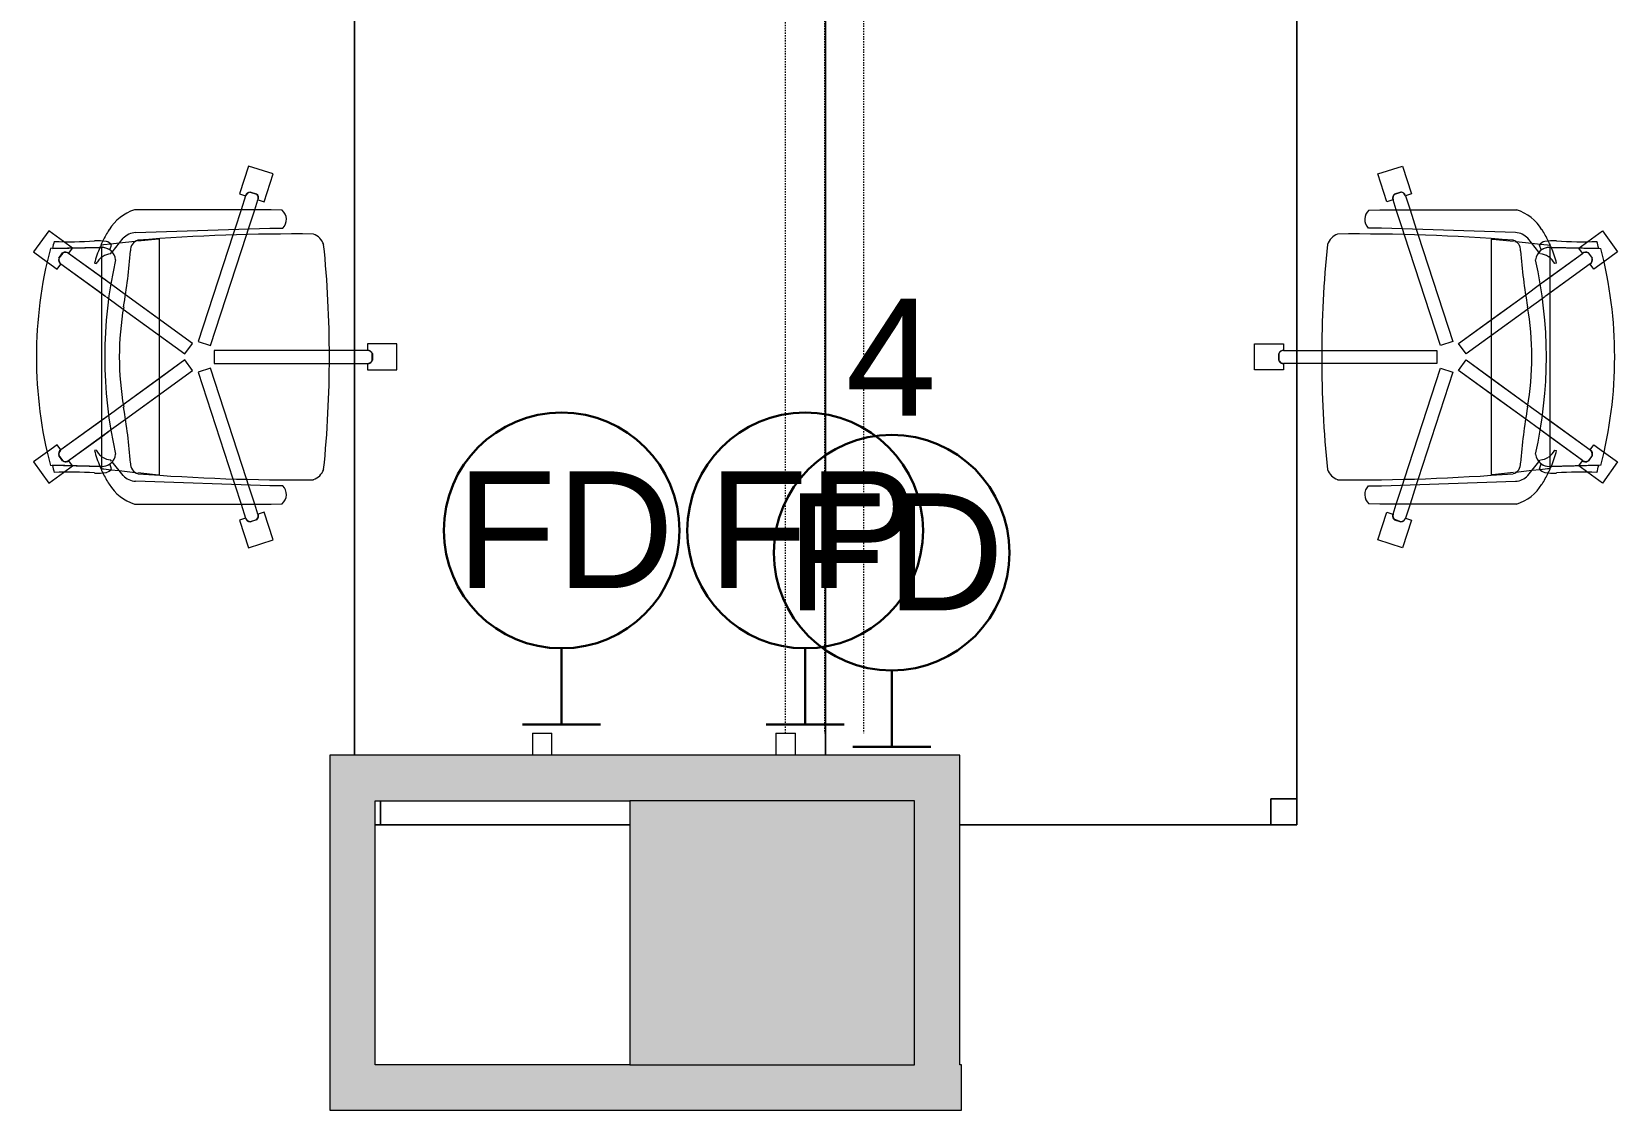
# Model space of a CAD drawing. Header units: inches. Extents: x 385 to 2249, y -1773 to -36.
# Drawn here: x 613.5 to 735.6, y -829.6 to -746.6 of the extents above; entities that cross this region are included whole.
import ezdxf

# ---------------------------------------------------------------- set-up
doc = ezdxf.new("R2010")
doc.units = ezdxf.units.IN
doc.header["$MEASUREMENT"] = 0
doc.linetypes.add('Dash 1_32_', pattern=[0.0625, 0.03125, -0.03125])
for name, color, linetype, lineweight in [('A-ANNO-NOTE', 131, 'Continuous', 30), ('A-DETL', 90, 'Continuous', 9), ('A-WALL', 113, 'Continuous', 13), ('A-WALL-PATT', 111, 'Continuous', 13), ('E-ELEC-FIXT', 91, 'Continuous', 9), ('I-FURN', 30, 'Continuous', 9), ('I-WALL', 2, 'Continuous', 13)]:
    doc.layers.add(name, color=color, linetype=linetype, lineweight=lineweight)
doc.styles.add('Swis721 Lt BT', font='swissl.ttf', dxfattribs={"height": 9})

# ---------------------------------------------------------------- blocks, each defined once
blk = doc.blocks.new('Rectangular Table - Rectangular Table-V40-Level 6 POWER _ SIGNAL')
at = {"layer": 'I-FURN'}
for p, q in [((36, 18.13), (-30.65, 18.13)), ((-30.65, 18.13), (36, 18.13)), ((34, 18.13), (34, 16.13)), ((36, 18.13), (34, 18.13)), ((34, 18.13), (36, 18.13)), ((34, 16.13), (34, 18.13)), ((36, 16.13), (36, 18.13)), ((36, 18.13), (36, 16.13)), ((36, -18.13), (36, 18.13)), ((36, 18.13), (36, -18.13)), ((34, 16.13), (36, 16.13)), ((36, 16.13), (34, 16.13)), ((-36, 7.79), (-36, -18.13)), ((-36, -18.13), (-36, 7.79)), ((-34, -16.13), (-36, -16.13)), ((-36, -16.13), (-36, -18.13)), ((-36, -18.13), (-36, -16.13)), ((-36, -16.13), (-34, -16.13)), ((-34, -18.13), (-34, -16.13)), ((-34, -16.13), (-34, -18.13)), ((36, -16.13), (34, -16.13)), ((34, -16.13), (34, -18.13)), ((34, -18.13), (34, -16.13)), ((34, -16.13), (36, -16.13)), ((36, -18.13), (36, -16.13)), ((36, -16.13), (36, -18.13)), ((-36, -18.13), (-34, -18.13)), ((-34, -18.13), (-36, -18.13)), ((-36, -18.13), (36, -18.13)), ((36, -18.13), (-36, -18.13)), ((34, -18.13), (36, -18.13)), ((36, -18.13), (34, -18.13))]:
    blk.add_line(p, q, dxfattribs=at)
blk = doc.blocks.new('F-Haworth_Chair_X99-Seminar - X99 Advanced Seminar Chair-V41-Level 6 POWER _ SIGNAL')
at = {"layer": 'I-FURN'}
for p, q in [((-1, 15.13), (1, 15.13)), ((-1, 12.88), (-1, 15.13)), ((-1, 15.13), (1, 15.13)), ((-1, 12.88), (-1, 15.13)), ((1, 15.13), (1, 12.88)), ((1, 15.13), (1, 12.88)), ((-0.52, 12.88), (-1, 12.88)), ((-0.52, 12.88), (-1, 12.88)), ((-0.5, 11.87), (-0.5, 12.88)), ((-0.5, 11.87), (-0.5, 12.88)), ((0.26, 13.26), (-0.26, 13.26)), ((0.26, 13.26), (-0.26, 13.26)), ((-0.25, 13.25), (0.25, 13.25)), ((-0.25, 13.25), (0.25, 13.25)), ((0.5, 12.88), (0.5, 11.87)), ((0.5, 12.88), (0.5, 11.87)), ((1, 12.88), (0.52, 12.88)), ((1, 12.88), (0.52, 12.88)), ((-0.5, 9.91), (-0.5, 11.87)), ((-0.5, 9.91), (-0.5, 11.87)), ((0.5, 11.87), (0.5, 9.91)), ((0.5, 11.87), (0.5, 9.91)), ((-0.5, 1.08), (-0.5, 9.91)), ((-0.5, 1.08), (-0.5, 9.91)), ((0.5, 9.91), (0.5, 1.08)), ((0.5, 9.91), (0.5, 1.08)), ((-11.32, 5.48), (-11.3, 6.32)), ((-9.92, 6.36), (-9.92, 5.36)), ((9.92, 5.36), (9.92, 6.36)), ((11.3, 6.32), (11.32, 5.48)), ((-14.69, 3.72), (-14.08, 5.62)), ((-14.69, 3.72), (-14.08, 5.62)), ((-14.08, 5.62), (-11.94, 4.93)), ((-14.08, 5.62), (-11.94, 4.93)), ((-11.94, 4.93), (-12.09, 4.47)), ((-11.94, 4.93), (-12.09, 4.47)), ((-11.32, -5.06), (-11.32, 5.48)), ((-9.92, 5.36), (-9.57, -4.97)), ((9.57, -4.97), (9.92, 5.36)), ((11.32, 5.48), (11.32, -5.06)), ((11.94, 4.93), (14.08, 5.62)), ((11.94, 4.93), (14.08, 5.62)), ((12.09, 4.47), (11.94, 4.93)), ((12.09, 4.47), (11.94, 4.93)), ((14.08, 5.62), (14.69, 3.72)), ((14.08, 5.62), (14.69, 3.72)), ((-12.55, 3.03), (-14.69, 3.72)), ((-12.55, 3.03), (-14.69, 3.72)), ((-12.53, 4.34), (-12.69, 3.85)), ((-12.53, 4.34), (-12.69, 3.85)), ((-12.68, 3.86), (-12.52, 4.33)), ((-12.68, 3.86), (-12.52, 4.33)), ((-12.09, 4.45), (-11.32, 4.21)), ((-12.09, 4.45), (-11.32, 4.21)), ((-11.32, 4.21), (-9.86, 3.73)), ((-11.32, 4.21), (-9.86, 3.73)), ((-9.86, 3.73), (-9.38, 3.57)), ((-9.86, 3.73), (-9.38, 3.57)), ((9.38, 3.57), (9.86, 3.73)), ((9.38, 3.57), (9.86, 3.73)), ((9.86, 3.73), (11.32, 4.21)), ((9.86, 3.73), (11.32, 4.21)), ((11.32, 4.21), (12.09, 4.45)), ((11.32, 4.21), (12.09, 4.45)), ((12.52, 4.33), (12.68, 3.86)), ((12.52, 4.33), (12.68, 3.86)), ((12.69, 3.85), (12.53, 4.34)), ((12.69, 3.85), (12.53, 4.34)), ((14.69, 3.72), (12.55, 3.03)), ((14.69, 3.72), (12.55, 3.03)), ((-12.4, 3.49), (-12.55, 3.03)), ((-12.4, 3.49), (-12.55, 3.03)), ((-11.32, 3.15), (-12.4, 3.5)), ((-11.32, 3.15), (-12.4, 3.5)), ((-9.83, 2.67), (-11.32, 3.15)), ((-9.83, 2.67), (-11.32, 3.15)), ((-9.37, 2.52), (-9.83, 2.67)), ((-9.37, 2.52), (-9.83, 2.67)), ((-9.38, 3.57), (-0.87, 0.81)), ((-9.38, 3.57), (-0.87, 0.81)), ((-1.18, -0.14), (-9.37, 2.52)), ((-1.18, -0.14), (-9.37, 2.52)), ((0.87, 0.81), (9.38, 3.57)), ((0.87, 0.81), (9.38, 3.57)), ((9.37, 2.52), (1.18, -0.14)), ((9.37, 2.52), (1.18, -0.14)), ((9.83, 2.67), (9.37, 2.52)), ((9.83, 2.67), (9.37, 2.52)), ((11.32, 3.15), (9.83, 2.67)), ((11.32, 3.15), (9.83, 2.67)), ((12.4, 3.5), (11.32, 3.15)), ((12.4, 3.5), (11.32, 3.15)), ((12.55, 3.03), (12.4, 3.49)), ((12.55, 3.03), (12.4, 3.49)), ((-0.87, 0.81), (-1.18, -0.14)), ((-0.87, 0.81), (-1.18, -0.14)), ((0.5, 1.08), (-0.5, 1.08)), ((0.5, 1.08), (-0.5, 1.08)), ((1.18, -0.14), (0.87, 0.81)), ((1.18, -0.14), (0.87, 0.81)), ((-4.79, -5.75), (-1.04, -0.58)), ((-0.23, -1.17), (-3.68, -5.91)), ((-2.89, -3.12), (-1.04, -0.58)), ((-0.23, -1.17), (-1.65, -3.12)), ((-1.04, -0.58), (-0.23, -1.17)), ((-1.04, -0.58), (-0.23, -1.17)), ((0.23, -1.17), (1.04, -0.58)), ((0.23, -1.17), (1.04, -0.58)), ((1.65, -3.12), (0.23, -1.17)), ((3.68, -5.91), (0.23, -1.17)), ((1.04, -0.58), (2.89, -3.12)), ((1.04, -0.58), (4.79, -5.75)), ((-9.07, -3.12), (-2.89, -3.12)), ((-9.07, -3.2), (-9.07, -3.12)), ((-8.9, -4.8), (-9.07, -3.2)), ((-4.79, -5.75), (-2.89, -3.12)), ((-1.65, -3.12), (-3.68, -5.91)), ((-2.89, -3.12), (-1.65, -3.12)), ((-1.65, -3.12), (1.65, -3.12)), ((1.65, -3.12), (2.89, -3.12)), ((3.68, -5.91), (1.65, -3.12)), ((2.89, -3.12), (9.07, -3.12)), ((2.89, -3.12), (4.79, -5.75)), ((9.07, -3.2), (8.9, -4.8)), ((9.07, -3.12), (9.07, -3.2)), ((-9.13, -5.92), (-8.07, -6.77)), ((-8.88, -4.99), (-8.89, -4.91)), ((-8.75, -6.22), (-8.88, -4.99)), ((-5.57, -6.82), (-4.79, -5.75)), ((-5.57, -6.82), (-4.79, -5.75)), ((-3.68, -5.91), (-4.47, -7.01)), ((-3.68, -5.91), (-4.47, -7.01)), ((4.47, -7.01), (3.68, -5.91)), ((4.47, -7.01), (3.68, -5.91)), ((4.79, -5.75), (5.57, -6.82)), ((4.79, -5.75), (5.57, -6.82)), ((8.07, -6.77), (9.13, -5.92)), ((8.88, -4.99), (8.75, -6.22)), ((8.89, -4.91), (8.88, -4.99)), ((-8.68, -6.87), (-8.75, -6.22)), ((-8.62, -7.42), (-8.68, -6.87)), ((-8.61, -6.81), (-8.23, -6.95)), ((-8.03, -6.81), (-7.95, -6.87)), ((-7.97, -10.12), (-5.57, -6.82)), ((-4.47, -7.01), (-7.16, -10.71)), ((-6.14, -7.6), (-5.57, -6.82)), ((-4.47, -7.01), (-4.9, -7.6)), ((4.62, -7.21), (4.47, -7.01)), ((4.62, -7.21), (4.47, -7.01)), ((4.9, -7.6), (4.65, -7.25)), ((7.16, -10.71), (4.65, -7.25)), ((5.57, -6.82), (6.14, -7.6)), ((5.57, -6.82), (7.97, -10.12)), ((7.95, -6.87), (8.03, -6.81)), ((8.23, -6.95), (8.61, -6.81)), ((8.68, -6.87), (8.62, -7.42)), ((8.75, -6.22), (8.68, -6.87)), ((-8.6, -7.6), (-8.62, -7.43)), ((-8.49, -7.6), (-8.56, -7.6)), ((-8.42, -7.57), (-8.34, -11.37)), ((-8.34, -11.52), (-8.42, -7.57)), ((-7.65, -7.6), (-8.4, -7.6)), ((-7.97, -10.12), (-6.14, -7.6)), ((-6.14, -7.6), (-7.65, -7.6)), ((-7.18, -7.99), (-7.21, -8.13)), ((-4.9, -7.6), (-7.16, -10.71)), ((-4.9, -7.6), (-6.14, -7.6)), ((4.9, -7.6), (-4.9, -7.6)), ((6.14, -7.6), (4.9, -7.6)), ((7.16, -10.71), (4.9, -7.6)), ((7.65, -7.6), (6.14, -7.6)), ((6.14, -7.6), (7.97, -10.12)), ((7.21, -8.13), (7.18, -7.99)), ((8.4, -7.6), (7.65, -7.6)), ((8.34, -11.37), (8.42, -7.57)), ((8.42, -7.57), (8.34, -11.52)), ((8.56, -7.6), (8.49, -7.6)), ((8.62, -7.43), (8.6, -7.6)), ((-9.7, -11.65), (-8.88, -10.52)), ((-9.7, -11.65), (-8.88, -10.52)), ((-8.88, -10.52), (-8.38, -9.83)), ((-8.88, -10.52), (-8.38, -9.83)), ((-8.38, -9.83), (-7.99, -10.11)), ((-8.38, -9.83), (-7.99, -10.11)), ((-8, -10.58), (-7.59, -10.88)), ((-8, -10.58), (-7.59, -10.88)), ((-7.59, -10.87), (-7.99, -10.57)), ((-7.59, -10.87), (-7.99, -10.57)), ((-7.15, -10.72), (-6.76, -11)), ((-7.15, -10.72), (-6.76, -11)), ((6.76, -11), (7.15, -10.72)), ((6.76, -11), (7.15, -10.72)), ((7.99, -10.57), (7.59, -10.87)), ((7.99, -10.57), (7.59, -10.87)), ((7.59, -10.88), (8, -10.58)), ((7.59, -10.88), (8, -10.58)), ((7.99, -10.11), (8.38, -9.83)), ((7.99, -10.11), (8.38, -9.83)), ((8.38, -9.83), (8.88, -10.52)), ((8.38, -9.83), (8.88, -10.52)), ((8.88, -10.52), (9.7, -11.65)), ((8.88, -10.52), (9.7, -11.65)), ((-8.08, -12.82), (-9.7, -11.65)), ((-8.08, -12.82), (-9.7, -11.65)), ((-7.29, -11.74), (-8.08, -12.82)), ((-7.29, -11.74), (-8.08, -12.82)), ((-6.76, -11), (-7.29, -11.74)), ((-6.76, -11), (-7.29, -11.74)), ((7.29, -11.74), (6.76, -11)), ((7.29, -11.74), (6.76, -11)), ((8.08, -12.82), (7.29, -11.74)), ((8.08, -12.82), (7.29, -11.74)), ((9.7, -11.65), (8.08, -12.82)), ((9.7, -11.65), (8.08, -12.82))]:
    blk.add_line(p, q, dxfattribs=at)
for centre, radius, start, end in [((-0.11, 12.88), 0.407, 111.1651, 180.8349), ((-0.11, 12.88), 0.407, 152.967, 180.8349), ((-0.09, 12.88), 0.406, 153.0479, 180), ((-0.09, 12.88), 0.406, 166.524, 180), ((-0.09, 12.88), 0.406, 153.0479, 166.524), ((-0.11, 12.88), 0.407, 139.033, 152.967), ((-0.09, 12.88), 0.406, 126.0959, 153.0479), ((-0.09, 12.88), 0.406, 139.5719, 153.0479), ((-0.11, 12.88), 0.407, 111.1651, 139.033), ((-0.09, 12.88), 0.406, 126.0959, 139.5719), ((-0.09, 12.88), 0.406, 112.6199, 126.0959), ((-0.09, 12.88), 0.406, 112.6199, 126.0959), ((0.09, 12.88), 0.406, 53.9041, 67.3801), ((0.09, 12.88), 0.406, 26.9521, 67.3801), ((0.11, 12.88), 0.407, 359.1651, 68.8349), ((0.11, 12.88), 0.407, 359.1651, 68.8349), ((0.09, 12.88), 0.406, 0, 53.9041), ((0.09, 12.88), 0.406, 0, 26.9521), ((0, -75.01), 84.96, 84.1475, 95.8525), ((-8.21, 8.28), 1.31, 110.0433, 159.9567), ((144.06, 7.32), 153.52, 179.4749, 184.5213), ((8.21, 8.28), 1.31, 20.0433, 69.9567), ((-144.06, 7.32), 153.52, 355.4787, 0.5251), ((-10.58, 5.68), 0.956, 45.8901, 138.1099), ((10.58, 5.68), 0.956, 41.8901, 134.1099), ((-12.28, 3.88), 0.407, 183.1651, 252.8349), ((-12.28, 3.88), 0.407, 183.1651, 252.8349), ((-12.27, 3.89), 0.406, 184.6199, 198.0959), ((-12.27, 3.89), 0.406, 184.6199, 252), ((-12.27, 3.89), 0.406, 198.0959, 238.524), ((-12.22, 4.09), 0.407, 71.1651, 140.8349), ((-12.22, 4.09), 0.407, 126.9009, 140.8349), ((-12.22, 4.07), 0.406, 85.476, 139.3801), ((-12.22, 4.07), 0.406, 72, 139.3801), ((-12.22, 4.09), 0.407, 112.967, 126.9009), ((-12.22, 4.09), 0.407, 99.033, 112.967), ((-12.22, 4.09), 0.407, 71.1651, 99.033), ((-12.22, 4.07), 0.406, 72, 85.476), ((12.22, 4.09), 0.407, 39.1651, 108.8349), ((12.22, 4.09), 0.407, 39.1651, 108.8349), ((12.22, 4.07), 0.406, 81.0479, 108), ((12.22, 4.07), 0.406, 40.6199, 108), ((12.22, 4.07), 0.406, 40.6199, 81.0479), ((12.27, 3.89), 0.406, 288, 355.3801), ((12.28, 3.88), 0.407, 287.1651, 356.8349), ((12.28, 3.88), 0.407, 287.1651, 356.8349), ((12.27, 3.89), 0.406, 288, 341.9041), ((12.27, 3.89), 0.406, 341.9041, 355.3801), ((-12.27, 3.89), 0.406, 238.524, 252), ((-8.24, -4.59), 0.763, 194.2338, 275.7662), ((8.24, -4.59), 0.763, 264.2338, 345.7662), ((-7.87, -3.92), 3.63, 198.1789, 238.0478), ((-8.18, -4.9), 1.39, 182.8013, 227.1078), ((-11.32, -48.08), 42.84, 79.9767, 85.7699), ((0, 15.97), 22.19, 259.9767, 280.0233), ((11.32, -48.08), 42.84, 94.2301, 100.0233), ((8.18, -4.9), 1.39, 312.8922, 357.1987), ((7.87, -3.92), 3.63, 301.9522, 341.8211), ((-4.71, 1.15), 9.61, 238.0478, 243.9964), ((-5.2, -7.86), 3.74, 170.0936, 184.0143), ((-8.28, -7.33), 0.613, 122.5427, 170.0936), ((-7.37, -7.55), 1.05, 95.9554, 181.1786), ((-7.37, -7.55), 1.05, 145.2002, 181.1786), ((-6.55, -6.76), 1.38, 185.0878, 212.4248), ((0, 26.49), 33.83, 257.2285, 282.7715), ((7.37, -7.55), 1.05, 358.8214, 84.0446), ((6.55, -6.76), 1.38, 327.5752, 354.9122), ((7.37, -7.55), 1.05, 358.8214, 34.7998), ((8.28, -7.33), 0.613, 9.9064, 57.4573), ((5.2, -7.86), 3.74, 355.9857, 9.9064), ((4.71, 1.15), 9.61, 296.0036, 301.9522), ((-36.06, -10.03), 27.2, 357.4882, 4.0143), ((-4.71, 1.15), 9.61, 243.9964, 246.4906), ((-4.71, 1.15), 9.61, 246.6393, 247.073), ((-4.71, 1.15), 9.61, 247.2631, 254.9334), ((-6.55, -6.76), 1.38, 214.0187, 242.9497), ((6.55, -6.76), 1.38, 297.0503, 325.9813), ((4.71, 1.15), 9.61, 285.0666, 292.7369), ((4.71, 1.15), 9.61, 292.927, 293.3607), ((4.71, 1.15), 9.61, 293.5094, 296.0036), ((36.06, -10.03), 27.2, 175.9857, 182.5118), ((-7.66, -10.36), 0.407, 143.1651, 212.8349), ((-7.66, -10.36), 0.407, 157.0991, 184.967), ((-7.66, -10.36), 0.407, 184.967, 198.9009), ((-7.64, -10.36), 0.406, 144, 184.4281), ((-7.64, -10.36), 0.406, 170.9521, 197.9041), ((-7.64, -10.36), 0.406, 184.4281, 197.9041), ((-7.66, -10.36), 0.407, 198.9009, 212.8349), ((-7.66, -10.36), 0.407, 143.1651, 157.0991), ((-7.64, -10.36), 0.406, 144, 170.9521), ((-7.64, -10.36), 0.406, 197.9041, 211.3801), ((-7.64, -10.36), 0.406, 197.9041, 211.3801), ((-7.49, -10.47), 0.406, 256.6199, 324), ((-7.48, -10.49), 0.407, 255.1651, 324.8349), ((-7.49, -10.47), 0.406, 256.6199, 283.5719), ((-7.48, -10.49), 0.407, 255.1651, 269.0991), ((-7.48, -10.49), 0.407, 269.0991, 296.967), ((-7.49, -10.47), 0.406, 283.5719, 297.0479), ((-7.49, -10.47), 0.406, 297.0479, 324), ((-7.48, -10.49), 0.407, 296.967, 310.9009), ((-7.48, -10.49), 0.407, 310.9009, 324.8349), ((7.48, -10.49), 0.407, 215.1651, 284.8349), ((7.48, -10.49), 0.407, 215.1651, 284.8349), ((7.49, -10.47), 0.406, 216, 242.9521), ((7.49, -10.47), 0.406, 216, 283.3801), ((7.49, -10.47), 0.406, 242.9521, 256.4281), ((7.49, -10.47), 0.406, 256.4281, 283.3801), ((7.64, -10.36), 0.406, 22.524, 36), ((7.64, -10.36), 0.406, 328.6199, 36), ((7.66, -10.36), 0.407, 327.1651, 36.8349), ((7.66, -10.36), 0.407, 327.1651, 36.8349), ((7.64, -10.36), 0.406, 328.6199, 355.5719), ((7.64, -10.36), 0.406, 355.5719, 22.524), ((0, 20.73), 33.17, 254.4478, 255.4234), ((0, 20.29), 32.89, 255.304, 284.6925), ((0, 20.73), 33.17, 284.5766, 285.5522)]:
    blk.add_arc(centre, radius, start, end, dxfattribs=at)
blk = doc.blocks.new('Rectangular Table - Rectangular Table-V54-Level 6 POWER _ SIGNAL')
at = {"layer": 'I-FURN'}
for p, q in [((36, 18.13), (-30.65, 18.13)), ((-30.65, 18.13), (36, 18.13)), ((34, 18.13), (34, 16.13)), ((36, 18.13), (34, 18.13)), ((34, 18.13), (36, 18.13)), ((34, 16.13), (34, 18.13)), ((36, 16.13), (36, 18.13)), ((36, 18.13), (36, 16.13)), ((36, -18.13), (36, 18.13)), ((36, 18.13), (36, -18.13)), ((-36, 16.53), (-36, 16.13)), ((-36, 16.13), (-36, 16.53)), ((-36, 16.53), (-36, -3.06)), ((-36, -3.06), (-36, 16.53)), ((-36, 16.13), (-34.15, 16.13)), ((-34.15, 16.13), (-36, 16.13)), ((34, 16.13), (36, 16.13)), ((36, 16.13), (34, 16.13)), ((36, -16.13), (34, -16.13)), ((34, -16.13), (34, -18.13)), ((34, -18.13), (34, -16.13)), ((34, -16.13), (36, -16.13)), ((36, -18.13), (36, -16.13)), ((36, -16.13), (36, -18.13)), ((-30.65, -18.13), (36, -18.13)), ((36, -18.13), (-30.65, -18.13)), ((34, -18.13), (36, -18.13)), ((36, -18.13), (34, -18.13))]:
    blk.add_line(p, q, dxfattribs=at)
blk = doc.blocks.new('F-Haworth_Chair_X99-Seminar - X99 Advanced Seminar Chair-V55-Level 6 POWER _ SIGNAL')
at = {"layer": 'I-FURN'}
for p, q in [((-8.08, 12.82), (-9.7, 11.65)), ((-8.08, 12.82), (-9.7, 11.65)), ((-7.29, 11.74), (-8.08, 12.82)), ((-7.29, 11.74), (-8.08, 12.82)), ((8.08, 12.82), (7.29, 11.74)), ((8.08, 12.82), (7.29, 11.74)), ((9.7, 11.65), (8.08, 12.82)), ((9.7, 11.65), (8.08, 12.82)), ((-9.7, 11.65), (-8.88, 10.52)), ((-9.7, 11.65), (-8.88, 10.52)), ((-8.34, 11.52), (-8.42, 7.57)), ((-8.42, 7.57), (-8.34, 11.37)), ((-6.76, 11), (-7.29, 11.74)), ((-6.76, 11), (-7.29, 11.74)), ((-7.15, 10.72), (-6.76, 11)), ((-7.15, 10.72), (-6.76, 11)), ((7.29, 11.74), (6.76, 11)), ((7.29, 11.74), (6.76, 11)), ((6.76, 11), (7.15, 10.72)), ((6.76, 11), (7.15, 10.72)), ((8.42, 7.57), (8.34, 11.52)), ((8.34, 11.37), (8.42, 7.57)), ((8.88, 10.52), (9.7, 11.65)), ((8.88, 10.52), (9.7, 11.65)), ((-8.88, 10.52), (-8.38, 9.83)), ((-8.88, 10.52), (-8.38, 9.83)), ((-8.38, 9.83), (-7.99, 10.11)), ((-8.38, 9.83), (-7.99, 10.11)), ((-8, 10.58), (-7.59, 10.88)), ((-8, 10.58), (-7.59, 10.88)), ((-7.59, 10.87), (-7.99, 10.57)), ((-7.59, 10.87), (-7.99, 10.57)), ((-7.97, 10.12), (-6.14, 7.6)), ((-7.97, 10.12), (-5.57, 6.82)), ((-4.9, 7.6), (-7.16, 10.71)), ((-4.47, 7.01), (-7.16, 10.71)), ((7.16, 10.71), (4.65, 7.25)), ((7.16, 10.71), (4.9, 7.6)), ((5.57, 6.82), (7.97, 10.12)), ((6.14, 7.6), (7.97, 10.12)), ((7.59, 10.88), (8, 10.58)), ((7.59, 10.88), (8, 10.58)), ((7.99, 10.57), (7.59, 10.87)), ((7.99, 10.57), (7.59, 10.87)), ((7.99, 10.11), (8.38, 9.83)), ((7.99, 10.11), (8.38, 9.83)), ((8.38, 9.83), (8.88, 10.52)), ((8.38, 9.83), (8.88, 10.52)), ((-8.62, 7.42), (-8.68, 6.87)), ((-8.6, 7.6), (-8.62, 7.43)), ((-8.49, 7.6), (-8.56, 7.6)), ((-7.65, 7.6), (-8.4, 7.6)), ((-6.14, 7.6), (-7.65, 7.6)), ((-7.18, 7.99), (-7.21, 8.13)), ((-4.9, 7.6), (-6.14, 7.6)), ((-6.14, 7.6), (-5.57, 6.82)), ((4.9, 7.6), (-4.9, 7.6)), ((-4.47, 7.01), (-4.9, 7.6)), ((4.9, 7.6), (4.65, 7.25)), ((6.14, 7.6), (4.9, 7.6)), ((5.57, 6.82), (6.14, 7.6)), ((7.65, 7.6), (6.14, 7.6)), ((7.21, 8.13), (7.18, 7.99)), ((8.4, 7.6), (7.65, 7.6)), ((8.56, 7.6), (8.49, 7.6)), ((8.62, 7.43), (8.6, 7.6)), ((8.68, 6.87), (8.62, 7.42)), ((-9.13, 5.92), (-8.07, 6.77)), ((-8.75, 6.22), (-8.88, 4.99)), ((-8.68, 6.87), (-8.75, 6.22)), ((-8.61, 6.81), (-8.23, 6.95)), ((-8.03, 6.81), (-7.95, 6.87)), ((-5.57, 6.82), (-4.79, 5.75)), ((-5.57, 6.82), (-4.79, 5.75)), ((-3.68, 5.91), (-4.47, 7.01)), ((-3.68, 5.91), (-4.47, 7.01)), ((4.47, 7.01), (3.68, 5.91)), ((4.47, 7.01), (3.68, 5.91)), ((4.62, 7.21), (4.47, 7.01)), ((4.62, 7.21), (4.47, 7.01)), ((4.79, 5.75), (5.57, 6.82)), ((4.79, 5.75), (5.57, 6.82)), ((7.95, 6.87), (8.03, 6.81)), ((8.07, 6.77), (9.13, 5.92)), ((8.23, 6.95), (8.61, 6.81)), ((8.75, 6.22), (8.68, 6.87)), ((8.88, 4.99), (8.75, 6.22)), ((-11.32, 5.06), (-11.32, -5.48)), ((-9.92, -5.36), (-9.57, 4.97)), ((-8.88, 4.99), (-8.89, 4.91)), ((-4.79, 5.75), (-2.89, 3.12)), ((-4.79, 5.75), (-1.04, 0.58)), ((-1.65, 3.12), (-3.68, 5.91)), ((-0.23, 1.17), (-3.68, 5.91)), ((3.68, 5.91), (0.23, 1.17)), ((1.04, 0.58), (4.79, 5.75)), ((3.68, 5.91), (1.65, 3.12)), ((2.89, 3.12), (4.79, 5.75)), ((8.89, 4.91), (8.88, 4.99)), ((9.57, 4.97), (9.92, -5.36)), ((11.32, -5.48), (11.32, 5.06)), ((-8.9, 4.8), (-9.07, 3.2)), ((9.07, 3.2), (8.9, 4.8)), ((-9.07, 3.2), (-9.07, 3.12)), ((-9.07, 3.12), (-2.89, 3.12)), ((-2.89, 3.12), (-1.65, 3.12)), ((-2.89, 3.12), (-1.04, 0.58)), ((-1.65, 3.12), (1.65, 3.12)), ((-0.23, 1.17), (-1.65, 3.12)), ((1.65, 3.12), (0.23, 1.17)), ((1.04, 0.58), (2.89, 3.12)), ((1.65, 3.12), (2.89, 3.12)), ((2.89, 3.12), (9.07, 3.12)), ((9.07, 3.12), (9.07, 3.2)), ((-1.18, 0.14), (-9.37, -2.52)), ((-1.18, 0.14), (-9.37, -2.52)), ((-0.87, -0.81), (-1.18, 0.14)), ((-0.87, -0.81), (-1.18, 0.14)), ((-1.04, 0.58), (-0.23, 1.17)), ((-1.04, 0.58), (-0.23, 1.17)), ((0.23, 1.17), (1.04, 0.58)), ((0.23, 1.17), (1.04, 0.58)), ((1.18, 0.14), (0.87, -0.81)), ((1.18, 0.14), (0.87, -0.81)), ((9.37, -2.52), (1.18, 0.14)), ((9.37, -2.52), (1.18, 0.14)), ((-9.38, -3.57), (-0.87, -0.81)), ((-9.38, -3.57), (-0.87, -0.81)), ((-0.5, -1.08), (-0.5, -9.91)), ((0.5, -1.08), (-0.5, -1.08)), ((-0.5, -1.08), (-0.5, -9.91)), ((0.5, -1.08), (-0.5, -1.08)), ((0.5, -9.91), (0.5, -1.08)), ((0.5, -9.91), (0.5, -1.08)), ((0.87, -0.81), (9.38, -3.57)), ((0.87, -0.81), (9.38, -3.57)), ((-12.55, -3.03), (-14.69, -3.72)), ((-12.55, -3.03), (-14.69, -3.72)), ((-12.4, -3.49), (-12.55, -3.03)), ((-12.4, -3.49), (-12.55, -3.03)), ((-11.32, -3.15), (-12.4, -3.5)), ((-11.32, -3.15), (-12.4, -3.5)), ((-9.83, -2.67), (-11.32, -3.15)), ((-9.83, -2.67), (-11.32, -3.15)), ((-9.86, -3.73), (-9.38, -3.57)), ((-9.86, -3.73), (-9.38, -3.57)), ((-9.37, -2.52), (-9.83, -2.67)), ((-9.37, -2.52), (-9.83, -2.67)), ((9.83, -2.67), (9.37, -2.52)), ((9.83, -2.67), (9.37, -2.52)), ((9.38, -3.57), (9.86, -3.73)), ((9.38, -3.57), (9.86, -3.73)), ((11.32, -3.15), (9.83, -2.67)), ((11.32, -3.15), (9.83, -2.67)), ((12.4, -3.5), (11.32, -3.15)), ((12.4, -3.5), (11.32, -3.15)), ((12.55, -3.03), (12.4, -3.49)), ((12.55, -3.03), (12.4, -3.49)), ((14.69, -3.72), (12.55, -3.03)), ((14.69, -3.72), (12.55, -3.03)), ((-14.69, -3.72), (-14.08, -5.62)), ((-14.69, -3.72), (-14.08, -5.62)), ((-12.53, -4.34), (-12.69, -3.85)), ((-12.53, -4.34), (-12.69, -3.85)), ((-12.68, -3.86), (-12.52, -4.33)), ((-12.68, -3.86), (-12.52, -4.33)), ((-12.09, -4.45), (-11.32, -4.21)), ((-12.09, -4.45), (-11.32, -4.21)), ((-11.94, -4.93), (-12.09, -4.47)), ((-11.94, -4.93), (-12.09, -4.47)), ((-11.32, -4.21), (-9.86, -3.73)), ((-11.32, -4.21), (-9.86, -3.73)), ((9.86, -3.73), (11.32, -4.21)), ((9.86, -3.73), (11.32, -4.21)), ((11.32, -4.21), (12.09, -4.45)), ((11.32, -4.21), (12.09, -4.45)), ((12.09, -4.47), (11.94, -4.93)), ((12.09, -4.47), (11.94, -4.93)), ((12.52, -4.33), (12.68, -3.86)), ((12.52, -4.33), (12.68, -3.86)), ((12.69, -3.85), (12.53, -4.34)), ((12.69, -3.85), (12.53, -4.34)), ((14.08, -5.62), (14.69, -3.72)), ((14.08, -5.62), (14.69, -3.72)), ((-14.08, -5.62), (-11.94, -4.93)), ((-14.08, -5.62), (-11.94, -4.93)), ((-11.32, -5.48), (-11.3, -6.32)), ((-9.92, -6.36), (-9.92, -5.36)), ((9.92, -5.36), (9.92, -6.36)), ((11.3, -6.32), (11.32, -5.48)), ((11.94, -4.93), (14.08, -5.62)), ((11.94, -4.93), (14.08, -5.62)), ((-0.5, -9.91), (-0.5, -11.87)), ((-0.5, -9.91), (-0.5, -11.87)), ((0.5, -11.87), (0.5, -9.91)), ((0.5, -11.87), (0.5, -9.91)), ((-0.5, -11.87), (-0.5, -12.88)), ((-0.5, -11.87), (-0.5, -12.88)), ((0.5, -12.88), (0.5, -11.87)), ((0.5, -12.88), (0.5, -11.87)), ((-0.52, -12.88), (-1, -12.88)), ((-1, -12.88), (-1, -15.13)), ((-0.52, -12.88), (-1, -12.88)), ((-1, -12.88), (-1, -15.13)), ((0.26, -13.26), (-0.26, -13.26)), ((0.26, -13.26), (-0.26, -13.26)), ((-0.25, -13.25), (0.25, -13.25)), ((-0.25, -13.25), (0.25, -13.25)), ((1, -12.88), (0.52, -12.88)), ((1, -12.88), (0.52, -12.88)), ((1, -15.13), (1, -12.88)), ((1, -15.13), (1, -12.88)), ((-1, -15.13), (1, -15.13)), ((-1, -15.13), (1, -15.13))]:
    blk.add_line(p, q, dxfattribs=at)
for centre, radius, start, end in [((0, -20.29), 32.89, 75.3075, 104.696), ((-36.06, 10.03), 27.2, 355.9857, 2.5118), ((0, -20.73), 33.17, 104.5766, 105.5522), ((0, -20.73), 33.17, 74.4478, 75.4234), ((36.06, 10.03), 27.2, 177.4882, 184.0143), ((-7.66, 10.36), 0.407, 147.1651, 216.8349), ((-7.66, 10.36), 0.407, 161.0991, 216.8349), ((-7.66, 10.36), 0.407, 147.1651, 161.0991), ((-7.64, 10.36), 0.406, 148.6199, 216), ((-7.64, 10.36), 0.406, 148.6199, 216), ((-7.48, 10.49), 0.407, 35.1651, 104.8349), ((-7.48, 10.49), 0.407, 35.1651, 104.8349), ((-7.49, 10.47), 0.406, 76.4281, 103.3801), ((-7.49, 10.47), 0.406, 36, 103.3801), ((-7.49, 10.47), 0.406, 62.9521, 76.4281), ((-7.49, 10.47), 0.406, 36, 62.9521), ((7.48, 10.49), 0.407, 75.1651, 144.8349), ((7.48, 10.49), 0.407, 75.1651, 144.8349), ((7.49, 10.47), 0.406, 117.0479, 144), ((7.49, 10.47), 0.406, 130.524, 144), ((7.49, 10.47), 0.406, 117.0479, 130.524), ((7.49, 10.47), 0.406, 76.6199, 117.0479), ((7.49, 10.47), 0.406, 76.6199, 117.0479), ((7.64, 10.36), 0.406, 324, 17.9041), ((7.64, 10.36), 0.406, 324, 337.476), ((7.66, 10.36), 0.407, 323.1651, 32.8349), ((7.66, 10.36), 0.407, 323.1651, 32.8349), ((7.64, 10.36), 0.406, 17.9041, 31.3801), ((7.64, 10.36), 0.406, 17.9041, 31.3801), ((7.64, 10.36), 0.406, 337.476, 4.4281), ((7.64, 10.36), 0.406, 4.4281, 17.9041), ((-4.71, -1.15), 9.61, 116.0036, 121.9522), ((-5.2, 7.86), 3.74, 175.9857, 189.9064), ((-4.71, -1.15), 9.61, 113.5094, 116.0036), ((-4.71, -1.15), 9.61, 112.927, 113.3607), ((-4.71, -1.15), 9.61, 105.0666, 112.7369), ((-7.37, 7.55), 1.05, 178.8214, 214.7998), ((-7.37, 7.55), 1.05, 178.8214, 264.0446), ((-6.55, 6.76), 1.38, 147.5752, 174.9122), ((-6.55, 6.76), 1.38, 131.5158, 145.9813), ((0, -26.49), 33.83, 77.2285, 102.7715), ((-6.55, 6.76), 1.38, 117.0503, 131.5158), ((6.55, 6.76), 1.38, 48.4842, 62.9497), ((4.71, -1.15), 9.61, 67.2631, 74.9334), ((6.55, 6.76), 1.38, 34.0187, 48.4842), ((7.37, 7.55), 1.05, 275.9554, 1.1786), ((6.55, 6.76), 1.38, 5.0878, 32.4248), ((7.37, 7.55), 1.05, 325.2002, 1.1786), ((4.71, -1.15), 9.61, 66.6393, 67.073), ((4.71, -1.15), 9.61, 63.9964, 66.4906), ((5.2, 7.86), 3.74, 350.0936, 4.0143), ((4.71, -1.15), 9.61, 58.0478, 63.9964), ((-7.87, 3.92), 3.63, 121.9522, 161.8211), ((-8.28, 7.33), 0.613, 189.9064, 237.4573), ((0, -15.97), 22.19, 79.9767, 100.0233), ((8.28, 7.33), 0.613, 302.5427, 350.0936), ((7.87, 3.92), 3.63, 18.1789, 58.0478), ((-8.18, 4.9), 1.39, 132.8922, 177.1987), ((-8.24, 4.59), 0.763, 84.2338, 165.7662), ((-11.32, 48.08), 42.84, 274.2301, 280.0233), ((11.32, 48.08), 42.84, 259.9767, 265.7699), ((8.24, 4.59), 0.763, 14.2338, 95.7662), ((8.18, 4.9), 1.39, 2.8013, 47.1078), ((144.06, -7.32), 153.52, 175.4787, 180.5251), ((-144.06, -7.32), 153.52, 359.4749, 4.5213), ((-12.28, -3.88), 0.407, 107.1651, 176.8349), ((-12.28, -3.88), 0.407, 121.0991, 176.8349), ((-12.27, -3.89), 0.406, 108, 175.3801), ((-12.27, -3.89), 0.406, 121.476, 161.9041), ((-12.28, -3.88), 0.407, 107.1651, 121.0991), ((-12.27, -3.89), 0.406, 108, 121.476), ((12.28, -3.88), 0.407, 3.1651, 72.8349), ((12.28, -3.88), 0.407, 3.1651, 72.8349), ((12.27, -3.89), 0.406, 45.0479, 72), ((12.27, -3.89), 0.406, 4.6199, 72), ((12.27, -3.89), 0.406, 4.6199, 45.0479), ((-12.27, -3.89), 0.406, 161.9041, 175.3801), ((-12.22, -4.09), 0.407, 219.1651, 233.0991), ((-12.22, -4.09), 0.407, 219.1651, 288.8349), ((-12.22, -4.07), 0.406, 220.6199, 274.524), ((-12.22, -4.07), 0.406, 220.6199, 288), ((-12.22, -4.09), 0.407, 233.0991, 247.033), ((-12.22, -4.09), 0.407, 247.033, 260.967), ((-12.22, -4.09), 0.407, 260.967, 274.9009), ((-12.22, -4.07), 0.406, 274.524, 288), ((-12.22, -4.09), 0.407, 274.9009, 288.8349), ((12.22, -4.07), 0.406, 252, 319.3801), ((12.22, -4.09), 0.407, 251.1651, 320.8349), ((12.22, -4.09), 0.407, 251.1651, 320.8349), ((12.22, -4.07), 0.406, 252, 265.476), ((12.22, -4.07), 0.406, 265.476, 305.9041), ((12.22, -4.07), 0.406, 305.9041, 319.3801), ((-10.58, -5.68), 0.956, 221.8901, 314.1099), ((10.58, -5.68), 0.956, 225.8901, 318.1099), ((-8.21, -8.28), 1.31, 200.0433, 249.9567), ((0, 75.01), 84.96, 264.1475, 275.8525), ((8.21, -8.28), 1.31, 290.0433, 339.9567), ((-0.11, -12.88), 0.407, 179.1651, 248.8349), ((-0.11, -12.88), 0.407, 179.1651, 193.0991), ((-0.11, -12.88), 0.407, 193.0991, 207.033), ((-0.09, -12.88), 0.406, 180, 193.476), ((-0.09, -12.88), 0.406, 180, 193.476), ((-0.09, -12.88), 0.406, 193.476, 233.9041), ((-0.09, -12.88), 0.406, 193.476, 220.4281), ((-0.11, -12.88), 0.407, 207.033, 234.9009), ((-0.09, -12.88), 0.406, 220.4281, 233.9041), ((-0.11, -12.88), 0.407, 234.9009, 248.8349), ((-0.09, -12.88), 0.406, 233.9041, 247.3801), ((-0.09, -12.88), 0.406, 233.9041, 247.3801), ((0.09, -12.88), 0.406, 292.6199, 306.0959), ((0.09, -12.88), 0.406, 292.6199, 306.0959), ((0.11, -12.88), 0.407, 291.1651, 0.8349), ((0.11, -12.88), 0.407, 291.1651, 0.8349), ((0.09, -12.88), 0.406, 306.0959, 360), ((0.09, -12.88), 0.406, 306.0959, 333.0479), ((0.09, -12.88), 0.406, 333.0479, 346.524), ((0.09, -12.88), 0.406, 346.524, 360)]:
    blk.add_arc(centre, radius, start, end, dxfattribs=at)
blk = doc.blocks.new('PS - Power Device _Wall Base_ - Basefeed Data-4951383-Level 6 POWER _ SIGNAL')
at = {"layer": 'E-ELEC-FIXT'}
for p, q in [((651.98, -800.58), (653.48, -800.58)), ((651.98, -800.58), (651.98, -802.29)), ((653.48, -802.29), (653.48, -800.58))]:
    blk.add_line(p, q, dxfattribs=at)
blk = doc.blocks.new('PS - Power Device _Wall Base_ - Basefeed Power-4951385-Level 6 POWER _ SIGNAL')
at = {"layer": 'E-ELEC-FIXT'}
for p, q in [((670.72, -800.58), (672.22, -800.58)), ((670.72, -800.58), (670.72, -802.29)), ((672.22, -802.29), (672.22, -800.58))]:
    blk.add_line(p, q, dxfattribs=at)

msp = doc.modelspace()

# ---------------------------------------------------------------- hatches: boundary and pattern name
at = {"layer": 'A-WALL'}
msp.add_hatch(color=7, dxfattribs=at).paths.add_polyline_path([(681.38, -826.1), (681.38, -805.79), (659.47, -805.79), (659.47, -826.1), (674.54, -826.1)], flags=0)
at = {"layer": 'A-WALL-PATT', "lineweight": 9}
for points in [[(674.54, -805.79), (684.88, -805.79), (684.88, -802.29), (636.38, -802.29), (636.38, -805.79), (659.47, -805.79)], [(639.88, -829.6), (639.88, -805.79), (636.38, -805.79), (636.38, -829.6), (638.27, -829.6)], [(684.88, -826.1), (684.88, -805.79), (681.38, -805.79), (681.38, -826.1)], [(639.88, -829.6), (685.01, -829.6), (685.01, -826.1), (639.88, -826.1), (639.88, -829.41)]]:
    msp.add_hatch(color=7, dxfattribs=at).paths.add_polyline_path(points, flags=0)

# ---------------------------------------------------------------- linework, layer by layer
at = {"layer": 'A-ANNO-NOTE'}
for p, q in [((654.23, -799.92), (654.23, -794.06)), ((672.97, -799.92), (672.97, -794.06)), ((679.63, -801.63), (679.63, -795.77)), ((657.23, -799.92), (651.23, -799.92)), ((675.97, -799.92), (669.97, -799.92)), ((682.63, -801.63), (676.63, -801.63))]:
    msp.add_line(p, q, dxfattribs=at)
for centre in [(654.23, -784.99), (672.97, -784.99), (679.63, -786.7)]:
    msp.add_circle(centre, 9.07, dxfattribs=at)
at = {"layer": 'A-DETL', "linetype": 'Dash 1_32_', "lineweight": 13}
for p, q in [((671.47, -800.58), (671.47, -705.75)), ((674.47, -705.75), (674.47, -800.58)), ((677.47, -705.75), (677.47, -800.58))]:
    msp.add_line(p, q, dxfattribs=at)
at = {"layer": 'A-WALL', "color": 8, "lineweight": 20}
msp.add_line((659.47, -805.79), (659.47, -826.1), dxfattribs=at)
at = {"layer": 'A-WALL', "lineweight": 9}
for p, q in [((681.38, -805.79), (659.47, -805.79)), ((681.38, -826.1), (681.38, -805.79)), ((659.47, -826.1), (681.38, -826.1))]:
    msp.add_line(p, q, dxfattribs=at)
at = {"layer": 'I-WALL', "color": 8, "lineweight": 20}
for p, q in [((684.88, -802.29), (636.38, -802.29)), ((636.38, -802.29), (636.38, -829.6)), ((684.88, -826.1), (684.88, -802.29)), ((639.88, -805.79), (659.47, -805.79)), ((639.88, -826.1), (639.88, -805.79)), ((659.47, -826.1), (639.88, -826.1)), ((685.01, -826.1), (684.88, -826.1)), ((685.01, -829.6), (685.01, -826.1)), ((636.38, -829.6), (685.01, -829.6))]:
    msp.add_line(p, q, dxfattribs=at)

# ---------------------------------------------------------------- block references
at = {"layer": 'E-ELEC-FIXT'}
for name in ['PS - Power Device _Wall Base_ - Basefeed Data-4951383-Level 6 POWER _ SIGNAL', 'PS - Power Device _Wall Base_ - Basefeed Power-4951385-Level 6 POWER _ SIGNAL']:
    msp.add_blockref(name, (0, 0), dxfattribs=at)
at = {"layer": 'I-FURN'}
for name, p, rotation in [('Rectangular Table - Rectangular Table-V54-Level 6 POWER _ SIGNAL', (656.41, -771.64), 89.99999999999987), ('Rectangular Table - Rectangular Table-V40-Level 6 POWER _ SIGNAL', (692.67, -771.64), 90.00000000000011), ('F-Haworth_Chair_X99-Seminar - X99 Advanced Seminar Chair-V55-Level 6 POWER _ SIGNAL', (626.41, -771.64), 89.9999999999998), ('F-Haworth_Chair_X99-Seminar - X99 Advanced Seminar Chair-V41-Level 6 POWER _ SIGNAL', (722.67, -771.64), 90.00000000000021)]:
    msp.add_blockref(name, p, dxfattribs=dict(at, rotation=rotation))

# ---------------------------------------------------------------- texts
at = {"layer": 'A-ANNO-NOTE', "lineweight": 9, "char_height": 9, "attachment_point": 1, "style": 'Swis721 Lt BT'}
for s, insert, width in [('4', (676.09, -767.16), 8.181), ('FD', (646.13, -780.43), 19.695), ('FP', (665.5, -780.43), 18.18), ('FD', (671.53, -782.14), 19.695)]:
    msp.add_mtext(s, dxfattribs=dict(at, insert=insert, width=width))

doc.saveas('drawing.dxf')
